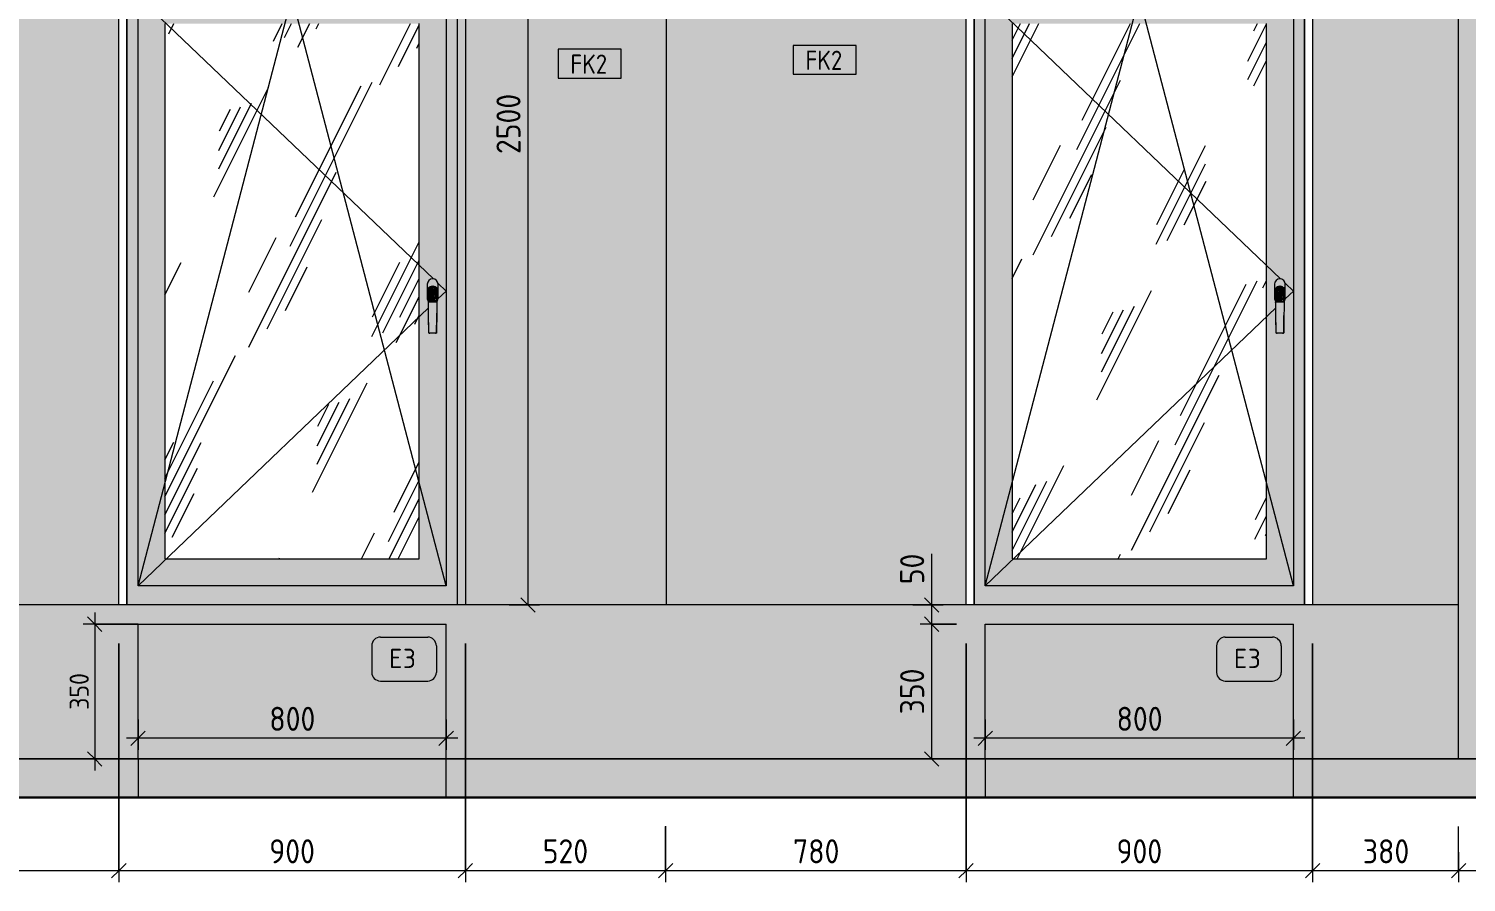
# Model space of a CAD drawing. Header units: millimetres. Extents: x 855 to 84199, y -1987 to 21700.
# Drawn here: x 32783 to 36516, y -220 to 1996 of the extents above; entities that cross this region are included whole.
import ezdxf

# ---------------------------------------------------------------- set-up
doc = ezdxf.new("R2010")
doc.units = ezdxf.units.MM
for name, color, linetype, lineweight in [('A-ANNO-DIMS', 7, 'Continuous', 9), ('A-ANNO-DIMS-25', 7, 'Continuous', 9), ('A-FLOR', 7, 'Continuous', 9), ('A-GENM', 7, 'Continuous', 9), ('A-GLAZ', 7, 'Continuous', 9), ('A-WALL', 7, 'Continuous', 9), ('A-WALL-IDEN', 7, 'Continuous', 9), ('A-WALL-PATT', 7, 'Continuous', 9), ('I-WALL', 7, 'Continuous', 9), ('Знаки', 7, 'Continuous', 9), ('Марки для знаков', 7, 'Continuous', 9)]:
    doc.layers.add(name, color=color, linetype=linetype, lineweight=lineweight)
doc.layers.add('A-FLOR-FNSH-2', color=7, linetype='Continuous', lineweight=30, true_color=0x3c3c3c)
doc.styles.add('GOST Common_5', font='GOST_Common.ttf', dxfattribs={"width": 0.9, "height": 50})
doc.styles.add('GOST Common_6', font='GOST_Common.ttf', dxfattribs={"height": 50})
doc.styles.add('ISOCPEUR_2', font='isocpeur.ttf', dxfattribs={"width": 0.9, "height": 62.5})
doc.styles.add('ISOCPEUR_3', font='isocpeur.ttf', dxfattribs={"width": 0.9, "height": 50})
doc.dimstyles.new('ISO-2_0_0_9К_Средний_округл2', dxfattribs={"dimscale": 304.8, "dimtxt": 49.799059, "dimasz": 0.123031, "dimexe": 0.098425, "dimexo": 0, "dimgap": 0, "dimtad": 1, "dimdec": 0, "dimrnd": 10, "dimzin": 0, "dimdsep": 46, "dimtxsty": 'ISOCPEUR_3', "dimblk1": 'OBLIQUE', "dimblk2": 'OBLIQUE', "dimsah": 1, "dimcen": 0.09, "dimdle": 0.098425, "dimazin": 0, "dimtfac": 1, "dimtdec": 4, "dimtix": 1, "dimtmove": 0, "dimatfit": 3, "dimfxl": 1, "dimtvp": 1, "dimtolj": 1, "dimtzin": 0, "dimarcsym": 2})
doc.dimstyles.new('ISO-2_5_0_9К_БОЛЬШОЙ_1', dxfattribs={"dimscale": 304.8, "dimtxt": 62.248823, "dimasz": 0.123031, "dimexe": 0.098425, "dimexo": 0.246063, "dimgap": 0, "dimtad": 1, "dimdec": 0, "dimrnd": 10, "dimzin": 0, "dimdsep": 46, "dimtxsty": 'ISOCPEUR_2', "dimblk1": 'OBLIQUE', "dimblk2": 'OBLIQUE', "dimsah": 1, "dimcen": 0.09, "dimdle": 0.098425, "dimazin": 0, "dimtfac": 1, "dimtdec": 4, "dimtix": 1, "dimtmove": 0, "dimatfit": 3, "dimfxl": 1, "dimtvp": 1, "dimtolj": 1, "dimtzin": 0, "dimarcsym": 2})
doc.dimstyles.new('ISO-2_5_0_9К_БОЛЬШОЙ_2', dxfattribs={"dimscale": 304.8, "dimtxt": 62.248823, "dimasz": 0.123031, "dimexe": 0.098425, "dimexo": 0.246063, "dimgap": 0, "dimtad": 1, "dimdec": 0, "dimrnd": 10, "dimzin": 0, "dimdsep": 46, "dimtxsty": 'ISOCPEUR_2', "dimblk1": 'OBLIQUE', "dimblk2": 'OBLIQUE', "dimsah": 1, "dimcen": 0.09, "dimdle": 0.098425, "dimazin": 0, "dimtfac": 1, "dimtdec": 4, "dimtix": 1, "dimtmove": 1, "dimatfit": 3, "dimfxl": 1, "dimtvp": 1, "dimtolj": 1, "dimtzin": 0, "dimarcsym": 2})
pattern_1 = [(63.435, (108535.2, 31.75), (-255.58, 766.75), [317.5, -190.5, 317.5, -190.5, -403.903]), (63.435, (108535.2, 31.75), (-255.58, 766.75), [-1016, 127, -276.9]), (63.435, (108519.34, 47.6), (-255.58, 766.75), [254, -317.5, 190.5, -190.5, -467.403]), (63.435, (108519.34, 47.6), (-255.58, 766.75), [-952.5, 222.25, -245.15]), (63.435, (108519.34, 95.25), (-255.58, 766.75), [190.5, -381, 127, -190.5, -530.903]), (63.435, (108519.34, 95.25), (-255.58, 766.75), [-889, 285.75, -245.15]), (63.435, (108566.96, 47.6), (-255.58, 766.75), [190.5, -381, 158.75, -6404.65]), (63.435, (108614.6, 95.25), (-255.58, 766.75), [95.25, -476.25, 63.5, -6499.9]), (63.435, (108535.2, 174.6), (-255.58, 766.75), [63.5, -476.25, 63.5, -254, -562.653]), (63.435, (108535.2, 174.6), (-255.58, 766.75), [-857.25, 158.75, -403.9]), (63.435, (108820.96, 127), (-255.58, 766.75), [317.5, -476.25, 381, -251.5]), (63.435, (108820.96, 79.4), (-255.58, 766.75), [444.5, -317.5, 476.25, -188]), (63.435, (108852.7, 95.25), (-255.58, 766.75), [508, -254, 381, -276.9]), (63.435, (108900.34, 142.9), (-255.58, 766.75), [317.5, -444.5, 254, -403.9]), (63.435, (108852.7, 238.1), (-255.58, 766.75), [158.75, -635, 190.5, -435.65]), (63.435, (108947.96, 190.5), (-255.58, 766.75), [127, -635, 127, -530.9])]
pattern_2 = [(0, (108476.359, 0), (0, 12.7), [3.403, -18.594]), (60, (108482.709, 1.701), (-10.998523, 6.35), [3.403, -18.594]), (120, (108484.41, 8.051), (-10.998523, -6.35), [3.403, -18.594]), (30, (108479.762, 0), (2e-05, 25.39996), [3.403, -21.997]), (30, (108473.412, 11), (2e-05, 25.39996), [3.403, -21.997]), (150, (108476.36, 0), (-21.99702, -12.69996), [3.403, -21.997]), (150, (108482.71, 11), (-21.99702, -12.69996), [3.403, -21.997]), (90, (108484.41, 4.65), (-21.997, 12.7), [3.403, -21.997]), (90, (108471.71, 4.65), (-21.997, 12.7), [3.403, -21.997])]

# ---------------------------------------------------------------- blocks, each defined once
blk = doc.blocks.new('120_Окно_СКБ_1Ст - 120_Окно_СКБ_1Ст 900х2500_h_ с форточкой-V4-Развертка 1_60-1')
at = {"layer": 'A-GLAZ'}
h = blk.add_hatch(color=256, dxfattribs=at)
h.paths.add_polyline_path([(104919, 500), (105529, 500.2), (105528.7, 2980), (104671, 2980), (104671, 500), (104843.1, 500)])
h.paths.add_polyline_path([(104700, 550), (104700, 2080), (105500, 2080), (105500, 550), (104720, 550)])
h.paths.add_polyline_path([(104721.6, 2110), (104700, 2110), (104700, 2950), (105500, 2950), (105500, 2110), (104770, 2110)])
h = blk.add_hatch(color=256, dxfattribs=at)
h.paths.add_polyline_path([(104720, 550), (105500, 550), (105500, 2080), (104700, 2080), (104700, 550)])
h.paths.add_polyline_path([(105430, 620), (104770, 620), (104770, 2010), (105430, 2010), (105430, 1029.8)])
h.paths.add_polyline_path([(105472, 1205.5), (105456, 1205.8), (105455.1, 1206.3), (105455, 1206.6), (105453.8, 1288.8), (105452.9, 1290), (105451.5, 1293.4), (105451, 1297), (105451, 1333), (105451.5, 1336.6), (105452.9, 1340), (105455.1, 1342.9), (105458, 1345.1), (105461.8, 1346.6), (105465, 1347), (105469.2, 1346.3), (105472, 1345.1), (105474.9, 1342.9), (105477.1, 1340), (105478.5, 1336.6), (105479, 1333), (105479, 1297), (105478.5, 1293.4), (105477.1, 1290), (105476.1, 1288.6), (105475.8, 1265.4), (105474.9, 1206.3), (105473.9, 1205.7), (105472.8, 1205.5)])
h = blk.add_hatch(dxfattribs=at)
h.set_pattern_fill('FP_26', color=256, style=0, pattern_type=2)
h.set_pattern_definition(pattern_1)
h.paths.add_polyline_path([(105070.8, 620), (105430, 620), (105430, 2010), (104770, 2010), (104770, 620)])
h = blk.add_hatch(color=256, dxfattribs=at)
h.paths.add_polyline_path([(105452.9, 1315.3), (105453.1, 1316.9), (105453, 1315.4)])
h.paths.add_polyline_path([(105453.9, 1288.6), (105453.1, 1313.8), (105452.9, 1318.7), (105453.1, 1319), (105453.5, 1319.5), (105453.8, 1321.1), (105454.5, 1322.3), (105456.5, 1324.6), (105456.6, 1324.2), (105457.3, 1324.9), (105457.2, 1325.1), (105459.2, 1326.4), (105462, 1327.2), (105466, 1327.5), (105469.7, 1326.8), (105472.6, 1325.3), (105474.8, 1323.2), (105476.4, 1320.7), (105477, 1318.8), (105476.9, 1318.5), (105477.3, 1317), (105477.1, 1314.7), (105476.5, 1304.3), (105476.1, 1288.6), (105477.1, 1290), (105478.6, 1293.6), (105479, 1298.4), (105479, 1333), (105478.5, 1336.6), (105477.1, 1340), (105474.9, 1342.9), (105472, 1345.1), (105468.6, 1346.5), (105465, 1347), (105461.4, 1346.5), (105458, 1345.1), (105455.1, 1342.9), (105452.9, 1340), (105451.5, 1336.6), (105451, 1333), (105451, 1297), (105451.5, 1293.4), (105452.9, 1290), (105453.8, 1288.8)])
for points in [[(105454, 1286.2), (105454.5, 1286.6), (105457, 1286.9), (105458, 1286.9), (105459.9, 1308.4), (105461, 1317.1), (105462.6, 1324.4), (105463.4, 1327.4), (105460.3, 1326.8), (105457.9, 1325.7), (105457.1, 1325), (105457.3, 1324.8), (105456.6, 1324.2), (105456.5, 1324.6), (105455.2, 1323.3), (105453.6, 1320.7), (105453.5, 1320.4), (105453.4, 1319.3), (105452.9, 1318.6), (105453, 1314.9), (105453.3, 1310.2), (105454, 1286.2)], [(105458, 1286.9), (105472, 1286.9), (105469.9, 1310.6), (105468.7, 1318.8), (105467.5, 1324.1), (105466, 1327.5), (105463.9, 1327.2), (105462.8, 1324.8), (105462.1, 1322.7), (105461, 1317.1), (105459.4, 1303.4), (105458, 1287.3)], [(105458, 1205.5), (105458, 1286.9), (105454.5, 1286.6), (105454, 1286.1), (105455.1, 1206.3), (105456, 1205.8), (105457.2, 1205.5)], [(105468.6, 1205.5), (105472, 1205.5), (105472, 1286.9), (105458, 1286.9), (105458, 1205.5), (105465.9, 1205.5)], [(105472, 1205.5), (105474.1, 1205.8), (105474.9, 1206.3), (105475, 1206.6), (105475.9, 1286.4), (105474.3, 1286.8), (105472, 1286.9), (105472, 1212.5)], [(105476, 1285.4), (105476, 1285.5), (105476, 1285.5)]]:
    blk.add_hatch(color=256, dxfattribs=at).paths.add_polyline_path(points)
h = blk.add_hatch(color=256, dxfattribs=at)
h.paths.add_polyline_path([(105476, 1286.2), (105476.9, 1312.5), (105477.1, 1318), (105476.9, 1318.5), (105477.1, 1319), (105475.3, 1322.6), (105473.5, 1324.6), (105470.8, 1326.4), (105468, 1327.2), (105466.1, 1327.4), (105467.3, 1324.7), (105468, 1322.3), (105469, 1317.1), (105470.5, 1304.8), (105472.3, 1286.9), (105475.5, 1286.6), (105475.9, 1286.3)])
h.paths.add_polyline_path([(105476.4, 1319.7), (105476, 1320.7), (105476.3, 1319.9)])
for p, q in [((104650, 500), (104650, 3000)), ((105550, 3000), (105550, 500)), ((104700, 550), (104700, 2080)), ((104700, 550), (105100, 2080)), ((104700, 2080), (105466.8, 1346.8)), ((105500, 550), (105100, 2080)), ((105500, 2080), (105500, 550)), ((104770, 2010), (104770, 620)), ((105430, 620), (105430, 2010)), ((105451, 1333), (105451, 1297)), ((105451, 1333), (105451, 1297)), ((105452.5, 1314), (105452.5, 1316)), ((105455, 1206.6), (105453.5, 1315.8)), ((105463.9, 1327.5), (105466.1, 1327.5)), ((105464, 1327.5), (105466, 1327.5)), ((105466, 1326.5), (105464, 1326.5)), ((105476.5, 1316), (105475, 1206.6)), ((105477.5, 1316), (105477.5, 1314)), ((105478.7, 1335.4), (105500, 1315)), ((105500, 1315), (105478.7, 1294.6)), ((105479, 1297), (105479, 1333)), ((105479, 1297), (105479, 1333)), ((105454.2, 1271.2), (104700, 550)), ((105454, 1286.2), (105454, 1285.5)), ((105454, 1285.5), (105454, 1286.2)), ((105454, 1285.5), (105454, 1285.5)), ((105456, 1286.8), (105457, 1286.9)), ((105457, 1286.9), (105458, 1286.9)), ((105472, 1286.9), (105458, 1286.9)), ((105458, 1286.9), (105472, 1286.9)), ((105472, 1286.9), (105473, 1286.9)), ((105473, 1286.9), (105474, 1286.8)), ((105476, 1285.5), (105476, 1286.2)), ((105476, 1286.2), (105476, 1285.5)), ((105472, 1205.5), (105458, 1205.5)), ((105472, 1205.5), (105458, 1205.5)), ((104770, 620), (105430, 620)), ((105500, 550), (104700, 550)), ((105550, 500), (104650, 500))]:
    blk.add_line(p, q, dxfattribs=at)
at = {"layer": 'A-GLAZ', "flags": 128}
for points in [[(105452.5, 1316), (105452.9, 1319), (105454, 1321.7), (105455.9, 1324.1), (105458.3, 1326), (105461, 1327.1), (105464, 1327.5)], [(105453.2, 1310.2), (105452.9, 1311), (105452.5, 1314)], [(105452.9, 1311.2), (105453, 1310.5), (105453.4, 1304.4), (105453.7, 1297.4), (105453.8, 1293.6)], [(105466, 1327.5), (105469, 1327.1), (105471.7, 1326), (105474.1, 1324.1), (105476, 1321.7), (105477.1, 1319), (105477.5, 1316)], [(105477.1, 1311.2), (105477, 1310.5), (105476.6, 1304.4), (105476.3, 1297.4), (105476.2, 1293.6)], [(105477.5, 1314), (105477.1, 1311), (105476.8, 1310.2)], [(105458, 1286.9), (105457, 1286.9), (105456, 1286.8), (105455.2, 1286.7), (105454.5, 1286.6), (105454.1, 1286.4), (105454, 1286.2)], [(105454, 1286.2), (105454.1, 1286.4), (105454.5, 1286.6)], [(105454.5, 1286.6), (105455.2, 1286.7), (105456, 1286.8)], [(105476, 1286.2), (105475.9, 1286.4), (105475.5, 1286.6), (105474.8, 1286.7), (105474, 1286.8), (105473, 1286.9), (105472, 1286.9)], [(105474, 1286.8), (105474.8, 1286.7), (105475.5, 1286.6)], [(105475.5, 1286.6), (105475.9, 1286.4), (105476, 1286.2)], [(105455, 1206.6), (105454.5, 1247.7), (105454.3, 1257.5)], [(105475, 1206.6), (105475.5, 1247.7), (105475.7, 1257.5)], [(105458, 1205.5), (105457.2, 1205.5), (105456.5, 1205.6), (105455.9, 1205.8), (105455.4, 1206), (105455.1, 1206.3), (105455, 1206.6)], [(105475, 1206.6), (105474.9, 1206.3), (105474.6, 1206), (105474.1, 1205.8), (105473.5, 1205.6), (105472.8, 1205.5), (105472, 1205.5)]]:
    blk.add_lwpolyline(points, dxfattribs=at)
at = {"layer": 'A-GLAZ'}
for centre, radius, start, end in [((105465, 1333), 14, 0, 180), ((105465, 1333), 14, 0, 180), ((105464, 1316), 11.5, 90.2744, 204.8614), ((105464, 1316), 10.5, 90.2744, 181.3109), ((105466, 1316), 10.5, 0.0023, 89.7256), ((105466, 1316), 11.5, 335.1322, 89.7256), ((105465, 1297), 14, 180, 217.3919), ((105465, 1297), 14, 180, 217.174), ((105465, 1297), 14, 322.6053, 0), ((105465, 1297), 14, 322.826, 0)]:
    blk.add_arc(centre, radius, start, end, dxfattribs=at)
for centre, start_param, end_param in [((105458, 1206.6), 3.142903, 4.711079), ((105472, 1206.6), 4.713699, 6.278048)]:
    blk.add_ellipse(centre, major_axis=(3, 0), ratio=0.374607, start_param=start_param, end_param=end_param, dxfattribs=at)
blk = doc.blocks.new('120_Окно_СКБ_1Ст - 120_Окно_СКБ_1Ст 900х2500_h_ с форточкой-V5-Развертка 1_60-1')
at = {"layer": 'A-GLAZ'}
h = blk.add_hatch(color=256, dxfattribs=at)
h.paths.add_polyline_path([(107347.6, 500), (107729, 500), (107728.7, 2980), (106871, 2980), (106871, 500), (107271.7, 500)])
h.paths.add_polyline_path([(106970, 550), (106900, 550), (106900, 2080), (107700, 2080), (107700, 550), (107442.9, 550)])
h.paths.add_polyline_path([(107678.4, 2110), (106900, 2110), (106900, 2950), (107700, 2950), (107700, 2110), (107680, 2110)])
h = blk.add_hatch(color=256, dxfattribs=at)
h.paths.add_polyline_path([(106920, 550), (107700, 550), (107700, 2080), (106900, 2080), (106900, 550)])
h.paths.add_polyline_path([(106970, 620), (106970, 2010), (107630, 2010), (107630, 620), (107499.4, 620)])
h.paths.add_polyline_path([(107665.4, 1205.5), (107656, 1205.8), (107655.1, 1206.3), (107655, 1206.6), (107653.8, 1288.8), (107652.9, 1290), (107651.5, 1293.4), (107651, 1297), (107651.2, 1334.6), (107651.5, 1336.6), (107652.9, 1340), (107655.1, 1342.9), (107658, 1345.1), (107661.8, 1346.6), (107665, 1347), (107668.6, 1346.5), (107672, 1345.1), (107674.9, 1342.9), (107677.1, 1340), (107678.5, 1336.6), (107679, 1333), (107679, 1297), (107678.5, 1293.4), (107677.1, 1290), (107676.1, 1288.6), (107675.8, 1265.4), (107674.9, 1206.3), (107673.9, 1205.7), (107672, 1205.5), (107668.6, 1205.5)])
h = blk.add_hatch(dxfattribs=at)
h.set_pattern_fill('FP_26', color=256, style=0, pattern_type=2)
h.set_pattern_definition(pattern_1)
h.paths.add_polyline_path([(106970, 620), (107630, 620), (107630, 2010), (106970, 2010), (106970, 1029.8)])
h = blk.add_hatch(color=256, dxfattribs=at)
h.paths.add_polyline_path([(107652.9, 1315.3), (107653.1, 1316.9), (107653, 1315.4)])
h.paths.add_polyline_path([(107653.9, 1288.6), (107653.1, 1313.8), (107652.9, 1318.7), (107653.1, 1319), (107653.5, 1319.5), (107653.8, 1321.1), (107654.5, 1322.3), (107656.5, 1324.6), (107656.6, 1324.2), (107657.3, 1324.9), (107657.2, 1325.1), (107659.2, 1326.4), (107662, 1327.2), (107666, 1327.5), (107669.7, 1326.8), (107672.6, 1325.3), (107674.8, 1323.2), (107676.4, 1320.7), (107677, 1318.8), (107676.9, 1318.5), (107677.3, 1317), (107677.1, 1314.7), (107676.5, 1304.3), (107676.1, 1288.6), (107677.1, 1290), (107678.6, 1293.6), (107679, 1298.4), (107679, 1333), (107678.5, 1336.6), (107677.1, 1340), (107674.9, 1342.9), (107672, 1345.1), (107668.6, 1346.5), (107665, 1347), (107661.4, 1346.5), (107658, 1345.1), (107655.1, 1342.9), (107652.9, 1340), (107651.5, 1336.6), (107651, 1333), (107651.2, 1295.4), (107651.5, 1293.4), (107652.9, 1290), (107653.8, 1288.8)])
for points in [[(107654, 1286.2), (107654.5, 1286.6), (107657, 1286.9), (107658, 1286.9), (107660.2, 1310.9), (107661, 1317.1), (107662.6, 1324.4), (107663.4, 1327.4), (107660.3, 1326.8), (107657.9, 1325.7), (107657.1, 1325), (107657.3, 1324.8), (107656.6, 1324.2), (107656.5, 1324.6), (107655.2, 1323.3), (107653.6, 1320.7), (107653.5, 1320.4), (107653.4, 1319.3), (107652.9, 1318.6), (107653, 1314.9), (107653.3, 1310.2), (107654, 1286.2)], [(107658, 1286.9), (107672, 1286.9), (107669.9, 1310.6), (107668.7, 1318.8), (107667.5, 1324.1), (107666, 1327.5), (107663.9, 1327.2), (107662.8, 1324.8), (107662.1, 1322.7), (107661, 1317.1), (107659.4, 1303.4), (107658, 1287.3)], [(107658, 1205.5), (107658, 1286.9), (107654.5, 1286.6), (107654, 1286.1), (107655.1, 1206.3), (107656, 1205.8), (107657.2, 1205.5)], [(107668.6, 1205.5), (107672, 1205.5), (107672, 1286.9), (107658, 1286.9), (107658, 1205.5), (107665.9, 1205.5)], [(107672, 1205.5), (107674.1, 1205.8), (107674.9, 1206.3), (107675, 1206.6), (107675.9, 1286.4), (107674.3, 1286.8), (107672, 1286.9), (107672, 1212.5)], [(107676, 1285.4), (107676, 1285.5), (107676, 1285.5)]]:
    blk.add_hatch(color=256, dxfattribs=at).paths.add_polyline_path(points)
h = blk.add_hatch(color=256, dxfattribs=at)
h.paths.add_polyline_path([(107676, 1286.2), (107676.9, 1312.5), (107677.1, 1318), (107676.9, 1318.5), (107677.1, 1319), (107675.3, 1322.6), (107673.5, 1324.6), (107670.8, 1326.4), (107668, 1327.2), (107666.1, 1327.4), (107667.3, 1324.7), (107668, 1322.3), (107669, 1317.1), (107670.5, 1304.8), (107672.3, 1286.9), (107675.5, 1286.6), (107675.9, 1286.3)])
h.paths.add_polyline_path([(107676.4, 1319.7), (107676, 1320.7), (107676.3, 1319.9)])
for p, q in [((106850, 500), (106850, 3000)), ((107750, 3000), (107750, 500)), ((106900, 550), (106900, 2080)), ((106900, 550), (107300, 2080)), ((106900, 2080), (107666.8, 1346.8)), ((107700, 550), (107300, 2080)), ((107700, 2080), (107700, 550)), ((106970, 2010), (106970, 620)), ((107630, 620), (107630, 2010)), ((107651, 1333), (107651, 1297)), ((107651, 1333), (107651, 1297)), ((107652.5, 1314), (107652.5, 1316)), ((107655, 1206.6), (107653.5, 1315.8)), ((107663.9, 1327.5), (107666.1, 1327.5)), ((107664, 1327.5), (107666, 1327.5)), ((107666, 1326.5), (107664, 1326.5)), ((107676.5, 1316), (107675, 1206.6)), ((107677.5, 1316), (107677.5, 1314)), ((107678.7, 1335.4), (107700, 1315)), ((107700, 1315), (107678.7, 1294.6)), ((107679, 1297), (107679, 1333)), ((107679, 1297), (107679, 1333)), ((107654.2, 1271.2), (106900, 550)), ((107654, 1286.2), (107654, 1285.5)), ((107654, 1285.5), (107654, 1286.2)), ((107654, 1285.5), (107654, 1285.5)), ((107656, 1286.8), (107657, 1286.9)), ((107657, 1286.9), (107658, 1286.9)), ((107672, 1286.9), (107658, 1286.9)), ((107658, 1286.9), (107672, 1286.9)), ((107672, 1286.9), (107673, 1286.9)), ((107673, 1286.9), (107674, 1286.8)), ((107676, 1285.5), (107676, 1286.2)), ((107676, 1286.2), (107676, 1285.5)), ((107672, 1205.5), (107658, 1205.5)), ((107672, 1205.5), (107658, 1205.5)), ((106970, 620), (107630, 620)), ((107700, 550), (106900, 550)), ((107750, 500), (106850, 500))]:
    blk.add_line(p, q, dxfattribs=at)
at = {"layer": 'A-GLAZ', "flags": 128}
for points in [[(107652.5, 1316), (107652.9, 1319), (107654, 1321.7), (107655.9, 1324.1), (107658.3, 1326), (107661, 1327.1), (107664, 1327.5)], [(107653.2, 1310.2), (107652.9, 1311), (107652.5, 1314)], [(107652.9, 1311.2), (107653, 1310.5), (107653.4, 1304.4), (107653.7, 1297.4), (107653.8, 1293.6)], [(107666, 1327.5), (107669, 1327.1), (107671.7, 1326), (107674.1, 1324.1), (107676, 1321.7), (107677.1, 1319), (107677.5, 1316)], [(107677.1, 1311.2), (107677, 1310.5), (107676.6, 1304.4), (107676.3, 1297.4), (107676.2, 1293.6)], [(107677.5, 1314), (107677.1, 1311), (107676.8, 1310.2)], [(107658, 1286.9), (107657, 1286.9), (107656, 1286.8), (107655.2, 1286.7), (107654.5, 1286.6), (107654.1, 1286.4), (107654, 1286.2)], [(107654, 1286.2), (107654.1, 1286.4), (107654.5, 1286.6)], [(107654.5, 1286.6), (107655.2, 1286.7), (107656, 1286.8)], [(107676, 1286.2), (107675.9, 1286.4), (107675.5, 1286.6), (107674.8, 1286.7), (107674, 1286.8), (107673, 1286.9), (107672, 1286.9)], [(107674, 1286.8), (107674.8, 1286.7), (107675.5, 1286.6)], [(107675.5, 1286.6), (107675.9, 1286.4), (107676, 1286.2)], [(107655, 1206.6), (107654.5, 1247.7), (107654.3, 1257.5)], [(107675, 1206.6), (107675.5, 1247.7), (107675.7, 1257.5)], [(107658, 1205.5), (107657.2, 1205.5), (107656.5, 1205.6), (107655.9, 1205.8), (107655.4, 1206), (107655.1, 1206.3), (107655, 1206.6)], [(107675, 1206.6), (107674.9, 1206.3), (107674.6, 1206), (107674.1, 1205.8), (107673.5, 1205.6), (107672.8, 1205.5), (107672, 1205.5)]]:
    blk.add_lwpolyline(points, dxfattribs=at)
at = {"layer": 'A-GLAZ'}
for centre, radius, start, end in [((107665, 1333), 14, 0, 180), ((107665, 1333), 14, 0, 180), ((107664, 1316), 11.5, 90.2744, 204.8614), ((107664, 1316), 10.5, 90.2744, 181.3109), ((107666, 1316), 10.5, 0.0023, 89.7256), ((107666, 1316), 11.5, 335.1322, 89.7256), ((107665, 1297), 14, 180, 217.3919), ((107665, 1297), 14, 180, 217.174), ((107665, 1297), 14, 322.6053, 0), ((107665, 1297), 14, 322.826, 0)]:
    blk.add_arc(centre, radius, start, end, dxfattribs=at)
for centre, start_param, end_param in [((107658, 1206.6), 3.142903, 4.711079), ((107672, 1206.6), 4.713699, 6.278048)]:
    blk.add_ellipse(centre, major_axis=(3, 0), ratio=0.374607, start_param=start_param, end_param=end_param, dxfattribs=at)
blk = doc.blocks.new('Съемный металлический экран с перфорацией - E3-33269787-Развертка 1_60-1')
at = {"layer": 'Знаки'}
h = blk.add_hatch(dxfattribs=at)
h.set_pattern_fill('FP_29', color=256, style=0, pattern_type=2)
h.set_pattern_definition(pattern_2)
h.paths.add_polyline_path([(104700, 100), (105500, 100), (105500, 450), (104700, 450), (104700, 128.4)])
for p, q in [((104700, 450), (105500, 450)), ((104700, 100), (104700, 450)), ((105500, 100), (105500, 450)), ((105500, 100), (104700, 100))]:
    blk.add_line(p, q, dxfattribs=at)
blk = doc.blocks.new('Съемный металлический экран с перфорацией - E3-V6-Развертка 1_60-1')
at = {"layer": 'Знаки'}
h = blk.add_hatch(dxfattribs=at)
h.set_pattern_fill('FP_29', color=256, style=0, pattern_type=2)
h.set_pattern_definition(pattern_2)
h.paths.add_polyline_path([(106900, 100), (107700, 100), (107700, 450), (106900, 450), (106900, 128.4)])
for p, q in [((106900, 450), (107700, 450)), ((106900, 100), (106900, 450)), ((107700, 100), (107700, 450)), ((107700, 100), (106900, 100))]:
    blk.add_line(p, q, dxfattribs=at)
blk = doc.blocks.new('Зашивка приборов отопления - Зашивка приборов отопления-33267402-Развертка 1_60-1')
at = {"layer": 'A-WALL'}
h = blk.add_hatch(color=256, dxfattribs=at)
h.paths.add_polyline_path([(107651.2, 0), (107700, 0), (107700, 100), (106900, 100), (106900, 0), (107499.4, 0)])
h.paths.add_polyline_path([(101400, 0), (103200, 0), (103200, 100), (101400, 100)])
h.paths.add_polyline_path([(105374.4, 0), (105500, 0), (105500, 100), (104700, 100), (104700, 0), (105222.6, 0)])
blk = doc.blocks.new('Плинтус - Плинтус керамогранит бежевый-33446754-Развертка 1_60-1')
at = {"layer": 'A-GENM'}
blk.add_hatch(color=256, dxfattribs=at).paths.add_polyline_path([(108490.1, 0), (109100, 0), (109100, 100), (107700, 100), (107700, 0), (108490, 0)])
for p, q in [((107700, 100), (109100, 100)), ((107700, 0), (107700, 100)), ((109100, 100), (109100, 0))]:
    blk.add_line(p, q, dxfattribs=at)
blk = doc.blocks.new('Плинтус - Плинтус керамогранит бежевый-V8-Развертка 1_60-1')
at = {"layer": 'A-GENM'}
blk.add_hatch(color=256, dxfattribs=at).paths.add_polyline_path([(106892.3, 0), (106900, 0), (106900, 100), (105500, 100), (105500, 0), (106050, 0)])
for p, q in [((105500, 100), (106900, 100)), ((105500, 0), (105500, 100)), ((106900, 100), (106900, 0))]:
    blk.add_line(p, q, dxfattribs=at)
blk = doc.blocks.new('Плинтус - Плинтус керамогранит бежевый-33446858-Развертка 1_60-1')
at = {"layer": 'A-GENM'}
blk.add_hatch(color=256, dxfattribs=at).paths.add_polyline_path([(103200, 0), (104700, 0), (104700, 100), (103200, 100)])
for p, q in [((103200, 100), (104700, 100)), ((103200, 0), (103200, 100)), ((104700, 100), (104700, 0))]:
    blk.add_line(p, q, dxfattribs=at)
blk = doc.blocks.new('М_стена_0001 - Типоразмер_без рамки-25382661-Развертка 1_60-1')
at = {"layer": 'A-WALL-IDEN'}
for p, q in [((104066.3, 1988.1), (103903, 1988.1)), ((103903, 1988.1), (103903, 1913.1)), ((104066.3, 1913.1), (104066.3, 1988.1)), ((103903, 1913.1), (104066.3, 1913.1))]:
    blk.add_line(p, q, dxfattribs=at)
blk = doc.blocks.new('Марка_Знаки - В прямоуг_Наименование краткое-30718135-Развертка 1_60-1')
at = {"layer": 'Марки для знаков'}
for p, q in [((105329.4, 416.3), (105452.1, 416.3)), ((105306.9, 393.8), (105306.9, 324.7)), ((105474.6, 393.8), (105474.6, 324.9)), ((105329.2, 302.4), (105452.1, 302.4))]:
    blk.add_line(p, q, dxfattribs=at)
for centre, radius, start, end in [((105329.4, 393.8), 22.5, 90, 180), ((105452.1, 393.8), 22.5, 0, 90), ((105329.2, 324.7), 22.3, 180, 270), ((105452.1, 324.9), 22.5, 270, 0)]:
    blk.add_arc(centre, radius, start, end, dxfattribs=at)
blk = doc.blocks.new('DIMBLOCK13-Развертка 1_60-1')
at = {"layer": 'A-ANNO-DIMS-25'}
for p, q in [((36495.9, -190.3), (36495.9, -75.1)), ((36856.9, -190.3), (36856.9, -75.1)), ((36495.9, -141.8), (36495.9, -220.3)), ((36856.9, -141.8), (36856.9, -220.3)), ((36856.9, -190.3), (36495.9, -190.3))]:
    blk.add_line(p, q, dxfattribs=at)
at = {"layer": 'A-ANNO-DIMS-25', "lineweight": 20}
for p, q in [((36495.9, -190.3), (36514.7, -171.6)), ((36856.9, -190.3), (36875.7, -171.6)), ((36495.9, -190.3), (36477.2, -209.1)), ((36856.9, -190.3), (36838.2, -209.1))]:
    blk.add_line(p, q, dxfattribs=at)
at = {"layer": 'A-ANNO-DIMS-25', "color": 0, "insert": (36617.2, -108.7), "char_height": 62.5, "width": 142.215, "attachment_point": 1, "line_spacing_factor": 1.149209, "style": 'ISOCPEUR_2'}
blk.add_mtext('360', dxfattribs=at)
blk = doc.blocks.new('_Oblique')
at = {"color": 0, "linetype": 'ByBlock', "lineweight": -2}
blk.add_line((-0.5, -0.5), (0.5, 0.5), dxfattribs=at)
blk = doc.blocks.new('DIMBLOCK14-Развертка 1_60-1')
at = {"layer": 'A-ANNO-DIMS-25'}
for p, q in [((36116.9, 399.4), (36116.9, -220.3)), ((36116.9, -190.3), (36116.9, 399.4)), ((36495.9, -190.3), (36495.9, -75.1)), ((36495.9, -141.8), (36495.9, -220.3)), ((36495.9, -190.3), (36116.9, -190.3))]:
    blk.add_line(p, q, dxfattribs=at)
at = {"layer": 'A-ANNO-DIMS-25', "lineweight": 20}
for p, q in [((36116.9, -190.3), (36135.7, -171.6)), ((36495.9, -190.3), (36514.7, -171.6)), ((36116.9, -190.3), (36098.2, -209.1)), ((36495.9, -190.3), (36477.2, -209.1))]:
    blk.add_line(p, q, dxfattribs=at)
at = {"layer": 'A-ANNO-DIMS-25', "color": 0, "insert": (36247.2, -108.7), "char_height": 62.5, "width": 142.215, "attachment_point": 1, "line_spacing_factor": 1.149209, "style": 'ISOCPEUR_2'}
blk.add_mtext('380', dxfattribs=at)
blk = doc.blocks.new('DIMBLOCK15-Развертка 1_60-1')
at = {"layer": 'A-ANNO-DIMS-25'}
for p, q in [((35216.9, 399.4), (35216.9, -220.3)), ((35216.9, -190.3), (35216.9, 399.4)), ((36116.9, 399.4), (36116.9, -220.3)), ((36116.9, -190.3), (36116.9, 399.4)), ((36116.9, -190.3), (35216.9, -190.3))]:
    blk.add_line(p, q, dxfattribs=at)
at = {"layer": 'A-ANNO-DIMS-25', "lineweight": 20}
for p, q in [((35216.9, -190.3), (35235.7, -171.6)), ((36116.9, -190.3), (36135.7, -171.6)), ((35216.9, -190.3), (35198.2, -209.1)), ((36116.9, -190.3), (36098.2, -209.1))]:
    blk.add_line(p, q, dxfattribs=at)
at = {"layer": 'A-ANNO-DIMS-25', "color": 0, "insert": (35607.7, -108.7), "char_height": 62.5, "width": 142.215, "attachment_point": 1, "line_spacing_factor": 1.149209, "style": 'ISOCPEUR_2'}
blk.add_mtext('900', dxfattribs=at)
blk = doc.blocks.new('DIMBLOCK16-Развертка 1_60-1')
at = {"layer": 'A-ANNO-DIMS-25'}
for p, q in [((35216.9, 399.4), (35216.9, -220.3)), ((35216.9, -190.3), (35216.9, 399.4)), ((34436.9, -75), (34436.9, -220.3)), ((34436.9, -190.3), (34436.9, -75.1)), ((35216.9, -190.3), (34436.9, -190.3))]:
    blk.add_line(p, q, dxfattribs=at)
at = {"layer": 'A-ANNO-DIMS-25', "lineweight": 20}
for p, q in [((34436.9, -190.3), (34455.7, -171.6)), ((35216.9, -190.3), (35235.7, -171.6)), ((34436.9, -190.3), (34418.2, -209.1)), ((35216.9, -190.3), (35198.2, -209.1))]:
    blk.add_line(p, q, dxfattribs=at)
at = {"layer": 'A-ANNO-DIMS-25', "color": 0, "insert": (34767.7, -108.7), "char_height": 62.5, "width": 142.215, "attachment_point": 1, "line_spacing_factor": 1.149209, "style": 'ISOCPEUR_2'}
blk.add_mtext('780', dxfattribs=at)
blk = doc.blocks.new('DIMBLOCK17-Развертка 1_60-1')
at = {"layer": 'A-ANNO-DIMS-25'}
for p, q in [((33916.9, 399.4), (33916.9, -220.3)), ((33916.9, -190.3), (33916.9, 399.4)), ((34436.9, -75), (34436.9, -220.3)), ((34436.9, -190.3), (34436.9, -75.1)), ((34436.9, -190.3), (33916.9, -190.3))]:
    blk.add_line(p, q, dxfattribs=at)
at = {"layer": 'A-ANNO-DIMS-25', "lineweight": 20}
for p, q in [((33916.9, -190.3), (33935.7, -171.6)), ((34436.9, -190.3), (34455.7, -171.6)), ((33916.9, -190.3), (33898.2, -209.1)), ((34436.9, -190.3), (34418.2, -209.1))]:
    blk.add_line(p, q, dxfattribs=at)
at = {"layer": 'A-ANNO-DIMS-25', "color": 0, "insert": (34117.7, -108.7), "char_height": 62.5, "width": 142.215, "attachment_point": 1, "line_spacing_factor": 1.149209, "style": 'ISOCPEUR_2'}
blk.add_mtext('520', dxfattribs=at)
blk = doc.blocks.new('DIMBLOCK18-Развертка 1_60-1')
at = {"layer": 'A-ANNO-DIMS-25'}
for p, q in [((33016.9, 399.4), (33016.9, -220.3)), ((33016.9, -190.3), (33016.9, 399.4)), ((33916.9, 399.4), (33916.9, -220.3)), ((33916.9, -190.3), (33916.9, 399.4)), ((33916.9, -190.3), (33016.9, -190.3))]:
    blk.add_line(p, q, dxfattribs=at)
at = {"layer": 'A-ANNO-DIMS-25', "lineweight": 20}
for p, q in [((33016.9, -190.3), (33035.7, -171.6)), ((33916.9, -190.3), (33935.7, -171.6)), ((33016.9, -190.3), (32998.2, -209.1)), ((33916.9, -190.3), (33898.2, -209.1))]:
    blk.add_line(p, q, dxfattribs=at)
at = {"layer": 'A-ANNO-DIMS-25', "color": 0, "insert": (33407.7, -108.7), "char_height": 62.5, "width": 142.215, "attachment_point": 1, "line_spacing_factor": 1.149209, "style": 'ISOCPEUR_2'}
blk.add_mtext('900', dxfattribs=at)
blk = doc.blocks.new('DIMBLOCK19-Развертка 1_60-1')
at = {"layer": 'A-ANNO-DIMS-25'}
for p, q in [((31816.9, 399.4), (31816.9, -220.3)), ((31816.9, -190.3), (31816.9, 399.4)), ((33016.9, 399.4), (33016.9, -220.3)), ((33016.9, -190.3), (33016.9, 399.4)), ((33016.9, -190.3), (31816.9, -190.3))]:
    blk.add_line(p, q, dxfattribs=at)
at = {"layer": 'A-ANNO-DIMS-25', "lineweight": 20}
for p, q in [((31816.9, -190.3), (31835.7, -171.6)), ((33016.9, -190.3), (33035.7, -171.6)), ((31816.9, -190.3), (31798.2, -209.1)), ((33016.9, -190.3), (32998.2, -209.1))]:
    blk.add_line(p, q, dxfattribs=at)
at = {"layer": 'A-ANNO-DIMS-25', "color": 0, "insert": (32343.3, -108.7), "char_height": 62.5, "width": 176.691, "attachment_point": 1, "line_spacing_factor": 1.149209, "style": 'ISOCPEUR_2'}
blk.add_mtext('1200', dxfattribs=at)
blk = doc.blocks.new('DIMBLOCK23-Развертка 1_60-1')
at = {"layer": 'A-ANNO-DIMS-25'}
for p, q in [((29833.3, 450), (29911.8, 450)), ((29881.8, 450), (29833.3, 450)), ((29881.8, 450), (29881.8, 100)), ((38155.8, 100), (29851.8, 100)), ((29881.8, 100), (38155.8, 100))]:
    blk.add_line(p, q, dxfattribs=at)
at = {"layer": 'A-ANNO-DIMS-25', "lineweight": 20}
for p, q in [((29881.8, 450), (29863, 468.7)), ((29881.8, 450), (29900.5, 431.2)), ((29881.8, 100), (29863, 118.8)), ((29881.8, 100), (29900.5, 81.3))]:
    blk.add_line(p, q, dxfattribs=at)
at = {"layer": 'A-ANNO-DIMS-25', "color": 0, "insert": (29800.1, 215.7), "char_height": 62.5, "width": 142.215, "attachment_point": 1, "rotation": 90, "line_spacing_factor": 1.149209, "style": 'ISOCPEUR_2'}
blk.add_mtext('350', dxfattribs=at)
blk = doc.blocks.new('DIMBLOCK27-Развертка 1_60-1')
at = {"layer": 'A-ANNO-DIMS-25'}
for p, q in [((33991.9, 3000), (34109.2, 3000)), ((34079.2, 3000), (33991.9, 3000)), ((34079.2, 3000), (34079.2, 500)), ((34030.8, 500), (34109.2, 500)), ((34079.2, 500), (34030.8, 500))]:
    blk.add_line(p, q, dxfattribs=at)
at = {"layer": 'A-ANNO-DIMS-25', "lineweight": 20}
for p, q in [((34079.2, 3000), (34060.5, 3018.7)), ((34079.2, 3000), (34098, 2981.2)), ((34079.2, 500), (34060.5, 518.8)), ((34079.2, 500), (34098, 481.3))]:
    blk.add_line(p, q, dxfattribs=at)
at = {"layer": 'A-ANNO-DIMS-25', "color": 0, "insert": (33997.6, 1671), "char_height": 62.5, "width": 189.619, "attachment_point": 1, "rotation": 90, "line_spacing_factor": 1.149209, "style": 'ISOCPEUR_2'}
blk.add_mtext('2500', dxfattribs=at)
blk = doc.blocks.new('DIMBLOCK29-Развертка 1_60-1')
at = {"layer": 'A-ANNO-DIMS-25'}
for p, q in [((33066.9, 202.2), (33066.9, 123.7)), ((33066.9, 153.7), (33066.9, 202.2)), ((33866.9, 202.2), (33866.9, 123.7)), ((33866.9, 153.7), (33866.9, 202.2)), ((33896.9, 153.7), (33036.9, 153.7))]:
    blk.add_line(p, q, dxfattribs=at)
at = {"layer": 'A-ANNO-DIMS-25', "lineweight": 20}
for p, q in [((33066.9, 153.7), (33048.2, 135)), ((33066.9, 153.7), (33085.7, 172.5)), ((33866.9, 153.7), (33848.2, 135)), ((33866.9, 153.7), (33885.7, 172.5))]:
    blk.add_line(p, q, dxfattribs=at)
at = {"layer": 'A-ANNO-DIMS-25', "color": 0, "insert": (33407.7, 235.4), "char_height": 62.5, "width": 142.215, "attachment_point": 1, "line_spacing_factor": 1.149209, "style": 'ISOCPEUR_2'}
blk.add_mtext('800', dxfattribs=at)
blk = doc.blocks.new('DIMBLOCK30-Развертка 1_60-1')
at = {"layer": 'A-ANNO-DIMS-25'}
for p, q in [((35266.9, 202.2), (35266.9, 123.7)), ((35266.9, 153.7), (35266.9, 202.2)), ((36066.9, 202.2), (36066.9, 123.7)), ((36066.9, 153.7), (36066.9, 202.2)), ((36096.9, 153.7), (35236.9, 153.7))]:
    blk.add_line(p, q, dxfattribs=at)
at = {"layer": 'A-ANNO-DIMS-25', "lineweight": 20}
for p, q in [((35266.9, 153.7), (35248.2, 135)), ((35266.9, 153.7), (35285.7, 172.5)), ((36066.9, 153.7), (36048.2, 135)), ((36066.9, 153.7), (36085.7, 172.5))]:
    blk.add_line(p, q, dxfattribs=at)
at = {"layer": 'A-ANNO-DIMS-25', "color": 0, "insert": (35607.7, 235.4), "char_height": 62.5, "width": 142.215, "attachment_point": 1, "line_spacing_factor": 1.149209, "style": 'ISOCPEUR_2'}
blk.add_mtext('800', dxfattribs=at)
blk = doc.blocks.new('DIMBLOCK34-Развертка 1_60-1')
at = {"layer": 'A-ANNO-DIMS-25'}
for p, q in [((35127.5, 632.8), (35127.5, 528.8)), ((35127.5, 530), (35127.5, 450)), ((35127.5, 528.8), (35127.5, 475)), ((35079, 500), (35157.5, 500)), ((35127.5, 500), (35079, 500)), ((35191.9, 450), (35097.5, 450)), ((35127.5, 450), (35191.9, 450))]:
    blk.add_line(p, q, dxfattribs=at)
at = {"layer": 'A-ANNO-DIMS-25', "lineweight": 20}
for p, q in [((35127.5, 500), (35108.7, 518.8)), ((35127.5, 500), (35146.2, 481.3)), ((35127.5, 450), (35108.7, 468.7)), ((35127.5, 450), (35146.2, 431.2))]:
    blk.add_line(p, q, dxfattribs=at)
at = {"layer": 'A-ANNO-DIMS-25', "color": 0, "insert": (35045.8, 553.8), "char_height": 62.5, "width": 94.81, "attachment_point": 1, "rotation": 90, "line_spacing_factor": 1.149209, "style": 'ISOCPEUR_2'}
blk.add_mtext('50', dxfattribs=at)
blk = doc.blocks.new('DIMBLOCK35-Развертка 1_60-1')
at = {"layer": 'A-ANNO-DIMS-25'}
for p, q in [((35191.9, 450), (35097.5, 450)), ((35127.5, 450), (35127.5, 100)), ((35127.5, 450), (35191.9, 450)), ((38155.8, 100), (35097.5, 100)), ((35127.5, 100), (38155.8, 100))]:
    blk.add_line(p, q, dxfattribs=at)
at = {"layer": 'A-ANNO-DIMS-25', "lineweight": 20}
for p, q in [((35127.5, 450), (35108.7, 468.7)), ((35127.5, 450), (35146.2, 431.2)), ((35127.5, 100), (35108.7, 118.8)), ((35127.5, 100), (35146.2, 81.3))]:
    blk.add_line(p, q, dxfattribs=at)
at = {"layer": 'A-ANNO-DIMS-25', "color": 0, "insert": (35045.8, 215.7), "char_height": 62.5, "width": 142.215, "attachment_point": 1, "rotation": 90, "line_spacing_factor": 1.149209, "style": 'ISOCPEUR_2'}
blk.add_mtext('350', dxfattribs=at)
blk = doc.blocks.new('DIMBLOCK36-Развертка 1_60-1')
at = {"layer": 'A-ANNO-DIMS-25'}
for p, q in [((33066.9, 450), (32924.5, 450)), ((32954.5, 480), (32954.5, 70)), ((32954.5, 450), (33066.9, 450)), ((38230.8, 100), (32924.5, 100)), ((32954.5, 100), (38230.8, 100))]:
    blk.add_line(p, q, dxfattribs=at)
at = {"layer": 'A-ANNO-DIMS-25', "lineweight": 20}
for p, q in [((32954.5, 450), (32935.7, 468.7)), ((32954.5, 450), (32973.2, 431.2)), ((32954.5, 100), (32935.7, 118.8)), ((32954.5, 100), (32973.2, 81.3))]:
    blk.add_line(p, q, dxfattribs=at)
at = {"layer": 'A-ANNO-DIMS-25', "color": 0, "insert": (32889.1, 227.6), "char_height": 50, "width": 113.772, "attachment_point": 1, "rotation": 90, "line_spacing_factor": 1.149209, "style": 'ISOCPEUR_3'}
blk.add_mtext('350', dxfattribs=at)

msp = doc.modelspace()

# ---------------------------------------------------------------- hatches: boundary and pattern name
at = {"layer": 'A-WALL-PATT'}
h = msp.add_hatch(color=256, dxfattribs=at)
h.paths.add_polyline_path([(34437.8, 500), (34437.9, 500), (34437.9, 3400), (34436.9, 3400), (34436.9, 500)])
h.paths.add_polyline_path([(34437, 3450), (34437.9, 3450), (34437.9, 3880), (34436.9, 3880), (34436.9, 3450)])
for points in [[(33016.9, 500), (33016.9, 3000), (33895.9, 3000), (33895.9, 3400), (29537.9, 3400), (29537.9, 3000), (31816.9, 3000), (31816.9, 500), (32982.4, 500)], [(33895.9, 500), (34436.9, 500), (34436.9, 3400), (33895.9, 3400), (33895.9, 514.7)], [(35216.9, 500), (35216.9, 3000), (36116.9, 3000), (36116.9, 500), (36495.9, 500), (36495.9, 3400), (34437.9, 3400), (34437.9, 500)], [(36495.9, 100), (36856.9, 100), (36856.9, 3400), (36495.9, 3400), (36495.9, 500)], [(31566.9, 100), (33066.9, 100), (33066.9, 450), (33866.9, 450), (33866.9, 100), (35266.9, 100), (35266.9, 450), (36066.9, 450), (36066.9, 100), (36495.9, 100), (36495.9, 500), (29537.9, 500), (29537.9, 100), (29766.9, 100), (29766.9, 450), (31566.9, 450), (31566.9, 257.2)]]:
    msp.add_hatch(color=256, dxfattribs=at).paths.add_polyline_path(points)
at = {"layer": 'I-WALL'}
for points in [[(36095.9, 500), (36096.9, 500), (36096.9, 3000), (36095.9, 3000), (36095.9, 514.7)], [(33037.9, 500), (33037.9, 2980), (33037.1, 2980), (33036.9, 500)], [(35237.9, 500), (35237.9, 2980), (35237.1, 2980), (35236.9, 500)]]:
    msp.add_hatch(color=256, dxfattribs=at).paths.add_polyline_path(points)

# ---------------------------------------------------------------- linework, layer by layer
at = {"layer": 'A-FLOR'}
msp.add_line((38902.1, -0.1), (29187.9, -0.1), dxfattribs=at)
at = {"layer": 'A-FLOR-FNSH-2'}
msp.add_line((38896.9, 0), (29187.7, 0), dxfattribs=at)
at = {"layer": 'I-WALL'}
for p, q in [((33895.9, 3400), (33895.9, 500)), ((34437.9, 3400), (34437.9, 500)), ((36495.9, 100), (36495.9, 3400)), ((33016.9, 500), (33016.9, 3000)), ((33036.9, 3000), (33036.9, 500)), ((33037.9, 3000), (33037.9, 500)), ((35216.9, 500), (35216.9, 3000)), ((35236.9, 3000), (35236.9, 500)), ((35237.9, 3000), (35237.9, 500)), ((36095.9, 500), (36095.9, 3000)), ((36096.9, 500), (36096.9, 3000)), ((36116.9, 3000), (36116.9, 500)), ((36495.9, 500), (29537.9, 500))]:
    msp.add_line(p, q, dxfattribs=at)

# ---------------------------------------------------------------- block references
at = {"layer": 'A-GENM'}
for name in ['Плинтус - Плинтус керамогранит бежевый-33446858-Развертка 1_60-1', 'Плинтус - Плинтус керамогранит бежевый-V8-Развертка 1_60-1', 'Плинтус - Плинтус керамогранит бежевый-33446754-Развертка 1_60-1']:
    msp.add_blockref(name, (-71633.1, 0), dxfattribs=at)
at = {"layer": 'A-GLAZ'}
for name in ['120_Окно_СКБ_1Ст - 120_Окно_СКБ_1Ст 900х2500_h_ с форточкой-V4-Развертка 1_60-1', '120_Окно_СКБ_1Ст - 120_Окно_СКБ_1Ст 900х2500_h_ с форточкой-V5-Развертка 1_60-1']:
    msp.add_blockref(name, (-71633.1, 0), dxfattribs=at)
at = {"layer": 'A-WALL'}
msp.add_blockref('Зашивка приборов отопления - Зашивка приборов отопления-33267402-Развертка 1_60-1', (-71633.1, 0), dxfattribs=at)
at = {"layer": 'A-WALL-IDEN'}
for p in [(-69745.2, -45), (-69134.7, -35)]:
    msp.add_blockref('М_стена_0001 - Типоразмер_без рамки-25382661-Развертка 1_60-1', p, dxfattribs=at)
at = {"layer": 'Знаки'}
for name in ['Съемный металлический экран с перфорацией - E3-33269787-Развертка 1_60-1', 'Съемный металлический экран с перфорацией - E3-V6-Развертка 1_60-1']:
    msp.add_blockref(name, (-71633.1, 0), dxfattribs=at)
at = {"layer": 'Марки для знаков'}
for p in [(-71633.1, 0), (-69439.3, 0)]:
    msp.add_blockref('Марка_Знаки - В прямоуг_Наименование краткое-30718135-Развертка 1_60-1', p, dxfattribs=at)

# ---------------------------------------------------------------- texts
at = {"layer": 'A-WALL-IDEN', "char_height": 50, "width": 124.462, "attachment_point": 1, "style": 'GOST Common_5'}
for insert in [(34189.4, 1929.5), (34799.9, 1939.5)]:
    msp.add_mtext('FK2', dxfattribs=dict(at, insert=insert))
at = {"layer": 'Марки для знаков', "char_height": 50, "attachment_point": 1, "style": 'GOST Common_6'}
for s, insert, width in [('\\fGOST Common|b0|i0|c204|p34|;Е', (33718.4, 386.1), 44.093), ('\\fGOST Common|b0|i0|c204|p34|;3', (33754.8, 386.1), 42.089), ('\\fGOST Common|b0|i0|c204|p34|;Е', (35912.2, 386.1), 44.093), ('\\fGOST Common|b0|i0|c204|p34|;3', (35948.6, 386.1), 42.089)]:
    msp.add_mtext(s, dxfattribs=dict(at, insert=insert, width=width))

# ---------------------------------------------------------------- dimensions: what is measured, and where the dimension line sits
at = {"layer": 'A-ANNO-DIMS'}
for base, p1, p2, dimstyle, override, picture, middle in [((34079.2, 500), (33916.9, 3000), (34105.8, 500), 'ISO-2_5_0_9К_БОЛЬШОЙ_1', {"dimpost": '<>', "dimfxl": 2507.12073}, 'DIMBLOCK27-Развертка 1_60-1', (34048, 1750)), ((29881.8, 100), (29908.3, 450), (38230.8, 100), 'ISO-2_5_0_9К_БОЛЬШОЙ_1', {"dimpost": '<>', "dimfxl": 8329.911604}, 'DIMBLOCK23-Развертка 1_60-1', (29850.5, 275)), ((32954.5, 100), (33066.9, 450), (38230.8, 100), 'ISO-2_0_0_9К_Средний_округл2', {"dimpost": '<>', "dimfxl": 5175.743247}, 'DIMBLOCK36-Развертка 1_60-1', (32929.5, 275)), ((35127.5, 100), (35266.9, 450), (38230.8, 100), 'ISO-2_5_0_9К_БОЛЬШОЙ_1', {"dimpost": '<>', "dimfxl": 2984.489462}, 'DIMBLOCK35-Развертка 1_60-1', (35096.2, 275))]:
    dim = msp.add_linear_dim(base=base, p1=p1, p2=p2, angle=90, dimstyle=dimstyle, override=override, dxfattribs=at)
    dim.commit()
    dim.dimension.update_dxf_attribs({"geometry": picture, "text_midpoint": middle})
dim = msp.add_linear_dim(base=(35127.5, 450), p1=(35154, 500), p2=(35266.9, 450), angle=90, dimstyle='ISO-2_5_0_9К_БОЛЬШОЙ_2', override={"dimpost": '<>', "dimfxl": 123.514105}, dxfattribs=at)
dim.commit()
dim.dimension.update_dxf_attribs({"geometry": 'DIMBLOCK34-Развертка 1_60-1', "text_midpoint": (35087.5, 601.2), "dimtype": 160, "text_rotation": 90})
for base, p1, p2, override, picture, middle in [((31816.9, -190.3), (33016.9, 474.4), (31816.9, 474.4), {"dimpost": '<>', "dimfxl": 1200}, 'DIMBLOCK19-Развертка 1_60-1', (32416.9, -159.1)), ((33016.9, -190.3), (33916.9, 474.4), (33016.9, 474.4), {"dimpost": '<>', "dimfxl": 900}, 'DIMBLOCK18-Развертка 1_60-1', (33466.9, -159.1)), ((33916.9, -190.3), (34436.9, 0), (33916.9, 474.4), {"dimpost": '<>', "dimfxl": 703.905157}, 'DIMBLOCK17-Развертка 1_60-1', (34176.9, -159.1)), ((34436.9, -190.3), (35216.9, 474.4), (34436.9, 0), {"dimpost": '<>', "dimfxl": 912.952611}, 'DIMBLOCK16-Развертка 1_60-1', (34826.9, -159.1)), ((35216.9, -190.3), (36116.9, 474.4), (35216.9, 474.4), {"dimpost": '<>', "dimfxl": 900}, 'DIMBLOCK15-Развертка 1_60-1', (35666.9, -159.1)), ((36116.9, -190.3), (36495.9, -216.8), (36116.9, 474.4), {"dimpost": '<>', "dimfxl": 788.334203}, 'DIMBLOCK14-Развертка 1_60-1', (36306.4, -159.1)), ((33066.9, 153.7), (33866.9, 127.2), (33066.9, 127.2), {"dimpost": '<>', "dimfxl": 800}, 'DIMBLOCK29-Развертка 1_60-1', (33466.9, 185)), ((35266.9, 153.7), (36066.9, 127.2), (35266.9, 127.2), {"dimpost": '<>', "dimfxl": 800}, 'DIMBLOCK30-Развертка 1_60-1', (35666.9, 185)), ((36495.9, -190.3), (36856.9, -216.8), (36495.9, -216.8), {"dimpost": '<>', "dimfxl": 361}, 'DIMBLOCK13-Развертка 1_60-1', (36676.4, -159.1))]:
    dim = msp.add_linear_dim(base=base, p1=p1, p2=p2, dimstyle='ISO-2_5_0_9К_БОЛЬШОЙ_1', override=override, dxfattribs=at)
    dim.commit()
    dim.dimension.update_dxf_attribs({"geometry": picture, "text_midpoint": middle})

doc.saveas('drawing.dxf')
